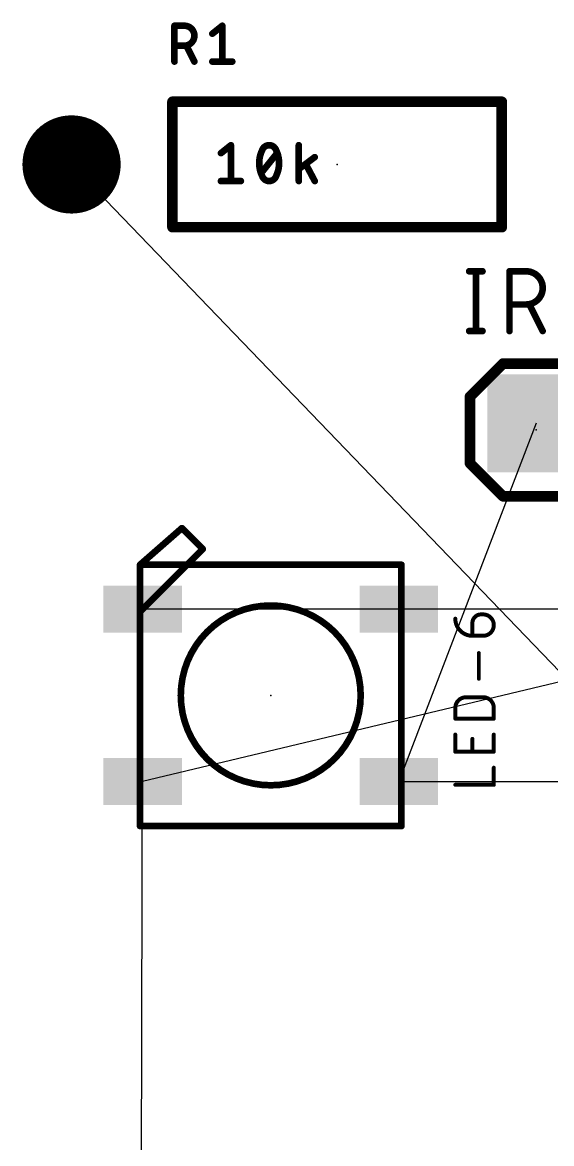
# Model space of a CAD drawing. Extents: x -67 to 114, y 1 to 69.
# Drawn here: x -66.98 to -56.86, y 47.3 to 68.76 of the extents above; entities that cross this region are included whole.
import ezdxf

# ---------------------------------------------------------------- set-up
doc = ezdxf.new("R2010")
doc.units = 0
for name, color, linetype in [('1', 22, 'CONTINUOUS'), ('17', 82, 'CONTINUOUS'), ('19', 53, 'CONTINUOUS'), ('21', 253, 'CONTINUOUS'), ('23', 7, 'CONTINUOUS'), ('25', 253, 'CONTINUOUS'), ('51', 253, 'CONTINUOUS')]:
    doc.layers.add(name, color=color, linetype=linetype)

# ---------------------------------------------------------------- blocks, each defined once
blk = doc.blocks.new('RECT')
blk.add_solid([(-0.5, -0.5), (0.5, -0.5), (-0.5, 0.5), (0.5, 0.5)])
blk = doc.blocks.new('SQUAREP')
blk.add_solid([(-0.5, -0.5), (0.5, -0.5), (-0.5, 0.5), (0.5, 0.5)])
blk = doc.blocks.new('ROUNDP')
at = {"const_width": 0.5}
blk.add_lwpolyline([(0, -0.25, 1), (0, 0.25, 1), (0, -0.25)], format="xyb", dxfattribs=at)

msp = doc.modelspace()

# ---------------------------------------------------------------- linework, layer by layer
at = {"layer": '19'}
for p, q in [((-66.04, 66.04), (-45.0088, 44.1706)), ((-57.15, 61.087), (-59.78, 54.23)), ((-64.68, 57.53), (-64.77, 23.495)), ((-55.79, 57.53), (-64.68, 57.53)), ((-50.89, 57.53), (-64.68, 54.23)), ((-59.78, 54.23), (-50.89, 54.23))]:
    msp.add_line(p, q, dxfattribs=at)
at = {"layer": '21'}
for points, const_width in [([(-64.11, 64.84), (-64.11, 67.24)], 0.2032), ([(-64.11, 67.24), (-57.81, 67.24)], 0.2032), ([(-57.81, 67.24), (-57.81, 64.84)], 0.2032), ([(-63.1825, 66.2559), (-62.992, 66.4083)], 0.127), ([(-62.992, 66.4083), (-62.992, 65.7225)], 0.127), ([(-62.4129, 65.8749), (-62.1081, 66.2559)], 0.127), ([(-61.6929, 65.7225), (-61.6929, 66.4083)], 0.127), ([(-61.3881, 66.1797), (-61.6929, 65.9511)], 0.127), ([(-61.3881, 65.7225), (-61.5596, 66.0464)], 0.127), ([(-63.1825, 65.7225), (-62.8015, 65.7225)], 0.127), ([(-57.81, 64.84), (-64.11, 64.84)], 0.2032), ([(-57.785, 62.23), (-58.42, 61.595)], 0.2032), ([(-57.785, 62.23), (-56.515, 62.23)], 0.2032), ([(-58.42, 61.595), (-58.42, 60.325)], 0.2032), ([(-58.42, 60.325), (-57.785, 59.69)], 0.2032), ([(-56.515, 59.69), (-57.785, 59.69)], 0.2032), ([(-63.93, 59.08), (-64.73, 58.38)], 0.127), ([(-63.53, 58.68), (-63.93, 59.08)], 0.127), ([(-63.83, 58.38), (-63.53, 58.68)], 0.127), ([(-64.73, 57.48), (-64.73, 58.38)], 0.127), ([(-64.73, 58.38), (-63.83, 58.38)], 0.127), ([(-64.73, 57.48), (-63.83, 58.38)], 0.127), ([(-63.83, 58.38), (-59.73, 58.38)], 0.127), ([(-59.73, 58.38), (-59.73, 53.38)], 0.127), ([(-64.73, 53.38), (-64.73, 57.48)], 0.127), ([(-59.73, 53.38), (-64.73, 53.38)], 0.127)]:
    msp.add_lwpolyline(points, dxfattribs=dict(at, const_width=const_width))
for points, const_width in [([(-64.0592, 67.24, 1), (-64.1608, 67.24)], 0.1016), ([(-64.11, 67.2908, 1), (-64.11, 67.1892)], 0.1016), ([(-57.7592, 67.24, 1), (-57.8608, 67.24)], 0.1016), ([(-57.81, 67.1892, 1), (-57.81, 67.2908)], 0.1016), ([(-63.2023, 66.2807, 1), (-63.1627, 66.2311)], 0.0635), ([(-62.9603, 66.4083, 1), (-63.0238, 66.4083)], 0.0635), ([(-62.9722, 66.3835, 1), (-63.0118, 66.4331)], 0.0635), ([(-62.3938, 66.3131, 0.1139), (-62.451, 66.0654)], 0.127), ([(-62.4239, 66.3233, 1), (-62.3638, 66.3028)], 0.0635), ([(-62.2605, 66.4083, 0.3205), (-62.3938, 66.3131)], 0.127), ([(-62.3653, 66.2991, 1), (-62.4224, 66.327)], 0.0635), ([(-62.1271, 66.3131, 0.3205), (-62.2605, 66.4083)], 0.127), ([(-62.2605, 66.44, 1), (-62.2605, 66.3766)], 0.0635), ([(-62.2605, 66.3766, 1), (-62.2605, 66.44)], 0.0635), ([(-62.0986, 66.327, 1), (-62.1557, 66.2991)], 0.0635), ([(-62.07, 66.0654, 0.1139), (-62.1271, 66.3131)], 0.127), ([(-62.1572, 66.3028, 1), (-62.0971, 66.3233)], 0.0635), ([(-62.0833, 66.2361, 1), (-62.1329, 66.2757)], 0.0635), ([(-61.6612, 66.4083, 1), (-61.7247, 66.4083)], 0.0635), ([(-62.451, 66.0654, 0.1139), (-62.3938, 65.8178)], 0.127), ([(-62.4192, 66.0654, 1), (-62.4827, 66.0654)], 0.0635), ([(-62.4827, 66.0654, 1), (-62.4192, 66.0654)], 0.0635), ([(-62.1271, 65.8178, 0.1139), (-62.07, 66.0654)], 0.127), ([(-62.0382, 66.0654, 1), (-62.1017, 66.0654)], 0.0635), ([(-62.1017, 66.0654, 1), (-62.0382, 66.0654)], 0.0635), ([(-61.5315, 66.0612, 1), (-61.5877, 66.0315)], 0.0635), ([(-61.3691, 66.1543, 1), (-61.4072, 66.2051)], 0.0635), ([(-62.4377, 65.8947, 1), (-62.3881, 65.8551)], 0.0635), ([(-62.3638, 65.828, 1), (-62.4239, 65.8075)], 0.0635), ([(-62.3938, 65.8178, 0.3205), (-62.2605, 65.7225)], 0.127), ([(-62.2605, 65.7225, 0.3205), (-62.1271, 65.8178)], 0.127), ([(-62.0971, 65.8075, 1), (-62.1572, 65.828)], 0.0635), ([(-61.712, 65.9765, 1), (-61.6739, 65.9257)], 0.0635), ([(-63.1825, 65.7542, 1), (-63.1825, 65.6907)], 0.0635), ([(-63.0238, 65.7225, 1), (-62.9603, 65.7225)], 0.0635), ([(-62.8015, 65.6907, 1), (-62.8015, 65.7542)], 0.0635), ([(-62.4224, 65.8038, 1), (-62.3653, 65.8317)], 0.0635), ([(-62.2605, 65.7542, 1), (-62.2605, 65.6908)], 0.0635), ([(-62.2605, 65.6908, 1), (-62.2605, 65.7542)], 0.0635), ([(-62.1557, 65.8317, 1), (-62.0986, 65.8038)], 0.0635), ([(-61.7247, 65.7225, 1), (-61.6612, 65.7225)], 0.0635), ([(-61.4162, 65.7076, 1), (-61.3601, 65.7374)], 0.0635), ([(-64.11, 64.8908, 1), (-64.11, 64.7892)], 0.1016), ([(-64.1608, 64.84, 1), (-64.0592, 64.84)], 0.1016), ([(-57.8608, 64.84, 1), (-57.7592, 64.84)], 0.1016), ([(-57.81, 64.7892, 1), (-57.81, 64.8908)], 0.1016), ([(-57.785, 62.2808, 1), (-57.785, 62.1792)], 0.1016), ([(-57.7491, 62.1941, 1), (-57.8209, 62.2659)], 0.1016), ([(-58.3692, 61.595, 1), (-58.4708, 61.595)], 0.1016), ([(-58.4559, 61.6309, 1), (-58.3841, 61.5591)], 0.1016), ([(-58.3841, 60.3609, 1), (-58.4559, 60.2891)], 0.1016), ([(-58.4708, 60.325, 1), (-58.3692, 60.325)], 0.1016), ([(-57.785, 59.7408, 1), (-57.785, 59.6392)], 0.1016), ([(-57.8209, 59.6541, 1), (-57.7491, 59.7259)], 0.1016), ([(-63.9075, 59.1025, 1), (-63.9525, 59.0575)], 0.0635), ([(-63.9091, 59.0561, 1), (-63.9509, 59.1039)], 0.0635), ([(-63.5075, 58.6575, 1), (-63.5525, 58.7025)], 0.0635), ([(-63.5525, 58.6575, 1), (-63.5075, 58.7025)], 0.0635), ([(-64.73, 58.4118, 1), (-64.73, 58.3483)], 0.0635), ([(-64.6983, 58.38, 1), (-64.7618, 58.38)], 0.0635), ([(-64.7509, 58.4039, 1), (-64.7091, 58.3561)], 0.0635), ([(-63.8525, 58.4025, 1), (-63.8075, 58.3575)], 0.0635), ([(-63.83, 58.4118, 1), (-63.83, 58.3483)], 0.0635), ([(-63.8075, 58.3575, 1), (-63.8525, 58.4025)], 0.0635), ([(-63.83, 58.3483, 1), (-63.83, 58.4118)], 0.0635), ([(-59.6983, 58.38, 1), (-59.7618, 58.38)], 0.0635), ([(-59.73, 58.3483, 1), (-59.73, 58.4118)], 0.0635), ([(-64.7525, 57.5025, 1), (-64.7075, 57.4575)], 0.0635), ([(-64.6983, 57.48, 1), (-64.7618, 57.48)], 0.0635), ([(-64.7618, 57.48, 1), (-64.6983, 57.48)], 0.0635), ([(-62.23, 54.1595, 1), (-62.23, 57.6005, 1), (-62.23, 54.1595)], 0.127), ([(-64.73, 53.4118, 1), (-64.73, 53.3483)], 0.0635), ([(-59.73, 53.3483, 1), (-59.73, 53.4118)], 0.0635), ([(-64.7618, 53.38, 1), (-64.6983, 53.38)], 0.0635), ([(-59.7618, 53.38, 1), (-59.6983, 53.38)], 0.0635)]:
    msp.add_lwpolyline(points, format="xyb", dxfattribs=dict(at, const_width=const_width))
at = {"layer": '23'}
for p in [(-60.96, 66.04), (-57.15, 60.96), (-62.23, 55.88)]:
    msp.add_point(p, dxfattribs=at)
at = {"layer": '25'}
for points, const_width in [([(-64.0397, 68.6943, 1), (-64.1033, 68.6943)], 0.0635), ([(-64.0715, 68.7261, 1), (-64.0715, 68.6625)], 0.0635), ([(-63.881, 68.7261, 1), (-63.881, 68.6625)], 0.0635), ([(-63.881, 68.3133, 1), (-63.881, 68.6943)], 0.127), ([(-63.881, 68.6625, 1), (-63.881, 68.7261)], 0.0635), ([(-63.1247, 68.6943, 1), (-63.1882, 68.6943)], 0.0635), ([(-63.1366, 68.6695, 1), (-63.1763, 68.7191)], 0.0635), ([(-63.3668, 68.5667, 1), (-63.3271, 68.5171)], 0.0635), ([(-64.0715, 68.3451, 1), (-64.0715, 68.2815)], 0.0635), ([(-63.881, 68.3451, 1), (-63.881, 68.2815)], 0.0635), ([(-63.881, 68.2815, 1), (-63.881, 68.3451)], 0.0635), ([(-63.8145, 68.3275, 1), (-63.8713, 68.2991)], 0.0635), ([(-64.1033, 68.0085, 1), (-64.0397, 68.0085)], 0.0635), ([(-63.7189, 67.9943, 1), (-63.6621, 68.0227)], 0.0635), ([(-63.3469, 68.0403, 1), (-63.3469, 67.9767)], 0.0635), ([(-63.1882, 68.0085, 1), (-63.1247, 68.0085)], 0.0635), ([(-62.9659, 67.9767, 1), (-62.9659, 68.0403)], 0.0635), ([(-58.4327, 64.0271, 1), (-58.4327, 63.9635)], 0.0635), ([(-58.2739, 63.9953, 1), (-58.3375, 63.9953)], 0.0635), ([(-58.1787, 63.9635, 1), (-58.1787, 64.0271)], 0.0635), ([(-57.6307, 63.9953, 1), (-57.6942, 63.9953)], 0.0635), ([(-57.6624, 64.0271, 1), (-57.6624, 63.9635)], 0.0635), ([(-57.3449, 64.0271, 1), (-57.3449, 63.9635)], 0.0635), ([(-57.3449, 63.3603, 1), (-57.3449, 63.9953)], 0.127), ([(-57.3449, 63.9635, 1), (-57.3449, 64.0271)], 0.0635), ([(-57.6624, 63.3921, 1), (-57.6624, 63.3285)], 0.0635), ([(-57.3449, 63.3921, 1), (-57.3449, 63.3285)], 0.0635), ([(-57.3449, 63.3285, 1), (-57.3449, 63.3921)], 0.0635), ([(-57.253, 63.3745, 1), (-57.3098, 63.3461)], 0.0635), ([(-58.4327, 62.8841, 1), (-58.4327, 62.8205)], 0.0635), ([(-58.3375, 62.8523, 1), (-58.2739, 62.8523)], 0.0635), ([(-58.1787, 62.8205, 1), (-58.1787, 62.8841)], 0.0635), ([(-57.6942, 62.8523, 1), (-57.6307, 62.8523)], 0.0635), ([(-57.0558, 62.8381, 1), (-56.999, 62.8665)], 0.0635), ([(-58.6994, 57.3476, 0.4142), (-58.372, 57.0202)], 0.0762), ([(-58.6804, 57.3476, 1), (-58.7184, 57.3476)], 0.0381), ([(-58.353, 57.2657, 1), (-58.3911, 57.2657)], 0.0381), ([(-58.3911, 57.2657, 1), (-58.353, 57.2657)], 0.0381), ([(-58.2083, 57.4294, 0.4142), (-58.372, 57.2657)], 0.0762), ([(-58.2083, 57.4485, 1), (-58.2083, 57.4104)], 0.0381), ([(-58.2083, 57.4104, 1), (-58.2083, 57.4485)], 0.0381), ([(-58.1674, 57.4485, 1), (-58.1674, 57.4104)], 0.0381), ([(-58.1674, 57.0202, 1), (-58.1674, 57.4294)], 0.0762), ([(-58.1674, 57.4104, 1), (-58.1674, 57.4485)], 0.0381), ([(-58.3911, 57.0202, 1), (-58.353, 57.0202)], 0.0381), ([(-58.372, 57.0392, 1), (-58.372, 57.0011)], 0.0381), ([(-58.372, 57.0011, 1), (-58.372, 57.0392)], 0.0381), ([(-58.1674, 57.0392, 1), (-58.1674, 57.0011)], 0.0381), ([(-58.1674, 57.0011, 1), (-58.1674, 57.0392)], 0.0381), ([(-58.2302, 56.69, 1), (-58.2683, 56.69)], 0.0381), ([(-58.2683, 56.199, 1), (-58.2302, 56.199)], 0.0381), ([(-58.4948, 55.8444, 0.4142), (-58.6994, 55.6398)], 0.0762), ([(-58.4948, 55.8635, 1), (-58.4948, 55.8254)], 0.0381), ([(-58.4948, 55.8254, 1), (-58.4948, 55.8635)], 0.0381), ([(-58.1674, 55.8635, 1), (-58.1674, 55.8254)], 0.0381), ([(-57.9628, 55.6398, 0.4142), (-58.1674, 55.8444)], 0.0762), ([(-58.1674, 55.8254, 1), (-58.1674, 55.8635)], 0.0381), ([(-58.6804, 55.6398, 1), (-58.7185, 55.6398)], 0.0381), ([(-58.7185, 55.6398, 1), (-58.6804, 55.6398)], 0.0381), ([(-57.9438, 55.6398, 1), (-57.9819, 55.6398)], 0.0381), ([(-57.9818, 55.6398, 1), (-57.9437, 55.6398)], 0.0381), ([(-58.6994, 55.4543, 1), (-58.6994, 55.4162)], 0.0381), ([(-58.7185, 55.4352, 1), (-58.6804, 55.4352)], 0.0381), ([(-57.9819, 55.4352, 1), (-57.9438, 55.4352)], 0.0381), ([(-57.9628, 55.4162, 1), (-57.9628, 55.4543)], 0.0381), ([(-58.6804, 55.1302, 1), (-58.7185, 55.1302)], 0.0381), ([(-57.9438, 55.1302, 1), (-57.9819, 55.1302)], 0.0381), ([(-58.353, 55.0483, 1), (-58.3911, 55.0483)], 0.0381), ([(-58.6994, 54.8219, 1), (-58.6994, 54.7838)], 0.0381), ([(-58.7185, 54.8028, 1), (-58.6804, 54.8028)], 0.0381), ([(-58.3911, 54.8028, 1), (-58.353, 54.8028)], 0.0381), ([(-57.9819, 54.8028, 1), (-57.9438, 54.8028)], 0.0381), ([(-57.9628, 54.7838, 1), (-57.9628, 54.8219)], 0.0381), ([(-57.9438, 54.4962, 1), (-57.9819, 54.4962)], 0.0381), ([(-58.6994, 54.1879, 1), (-58.6994, 54.1498)], 0.0381), ([(-57.9819, 54.1688, 1), (-57.9438, 54.1688)], 0.0381), ([(-57.9628, 54.1498, 1), (-57.9628, 54.1879)], 0.0381)]:
    msp.add_lwpolyline(points, format="xyb", dxfattribs=dict(at, const_width=const_width))
for points, const_width in [([(-64.0715, 68.0085), (-64.0715, 68.6943)], 0.127), ([(-64.0715, 68.6943), (-63.881, 68.6943)], 0.127), ([(-63.3469, 68.5419), (-63.1564, 68.6943)], 0.127), ([(-63.1564, 68.6943), (-63.1564, 68.0085)], 0.127), ([(-63.881, 68.3133), (-64.0715, 68.3133)], 0.127), ([(-63.6905, 68.0085), (-63.8429, 68.3133)], 0.127), ([(-63.3469, 68.0085), (-62.9659, 68.0085)], 0.127), ([(-58.4327, 63.9953), (-58.1787, 63.9953)], 0.127), ([(-58.3057, 63.9953), (-58.3057, 62.8523)], 0.127), ([(-57.6624, 62.8523), (-57.6624, 63.9953)], 0.127), ([(-57.6624, 63.9953), (-57.3449, 63.9953)], 0.127), ([(-57.3449, 63.3603), (-57.6624, 63.3603)], 0.127), ([(-57.0274, 62.8523), (-57.2814, 63.3603)], 0.127), ([(-58.4327, 62.8523), (-58.1787, 62.8523)], 0.127), ([(-58.372, 57.0202), (-58.372, 57.2657)], 0.0762), ([(-58.2083, 57.4294), (-58.1674, 57.4294)], 0.0762), ([(-58.1674, 57.0202), (-58.372, 57.0202)], 0.0762), ([(-58.2493, 56.199), (-58.2493, 56.69)], 0.0762), ([(-58.4948, 55.8444), (-58.1674, 55.8444)], 0.0762), ([(-58.6994, 55.4352), (-58.6994, 55.6398)], 0.0762), ([(-57.9628, 55.6398), (-57.9628, 55.4352)], 0.0762), ([(-57.9628, 55.4352), (-58.6994, 55.4352)], 0.0762), ([(-58.6994, 54.8028), (-58.6994, 55.1302)], 0.0762), ([(-57.9628, 55.1302), (-57.9628, 54.8028)], 0.0762), ([(-58.372, 54.8028), (-58.372, 55.0483)], 0.0762), ([(-57.9628, 54.8028), (-58.6994, 54.8028)], 0.0762), ([(-57.9628, 54.1688), (-57.9628, 54.4962)], 0.0762), ([(-58.6994, 54.1688), (-57.9628, 54.1688)], 0.0762)]:
    msp.add_lwpolyline(points, dxfattribs=dict(at, const_width=const_width))

# ---------------------------------------------------------------- block references
at = {"layer": '1', "xscale": 1.5, "yscale": 0.9, "rotation": 180}
for p in [(-64.68, 57.53), (-59.78, 57.53), (-64.68, 54.23), (-59.78, 54.23)]:
    msp.add_blockref('RECT', p, dxfattribs=at)
at = {"layer": '17', "xscale": 1.8796, "yscale": 1.8796}
msp.add_blockref('ROUNDP', (-66.04, 66.04), dxfattribs=at)
msp.add_blockref('ROUNDP', (-66.04, 66.04), dxfattribs=at)
at = {"layer": '17', "xscale": 1.8796, "yscale": 1.8796, "rotation": 90}
msp.add_blockref('SQUAREP', (-57.15, 61.087), dxfattribs=at)
msp.add_blockref('SQUAREP', (-57.15, 61.087), dxfattribs=at)
at = {"layer": '51', "xscale": 0.508, "yscale": 0.508}
msp.add_blockref('RECT', (-57.15, 60.96), dxfattribs=at)

doc.saveas('drawing.dxf')
